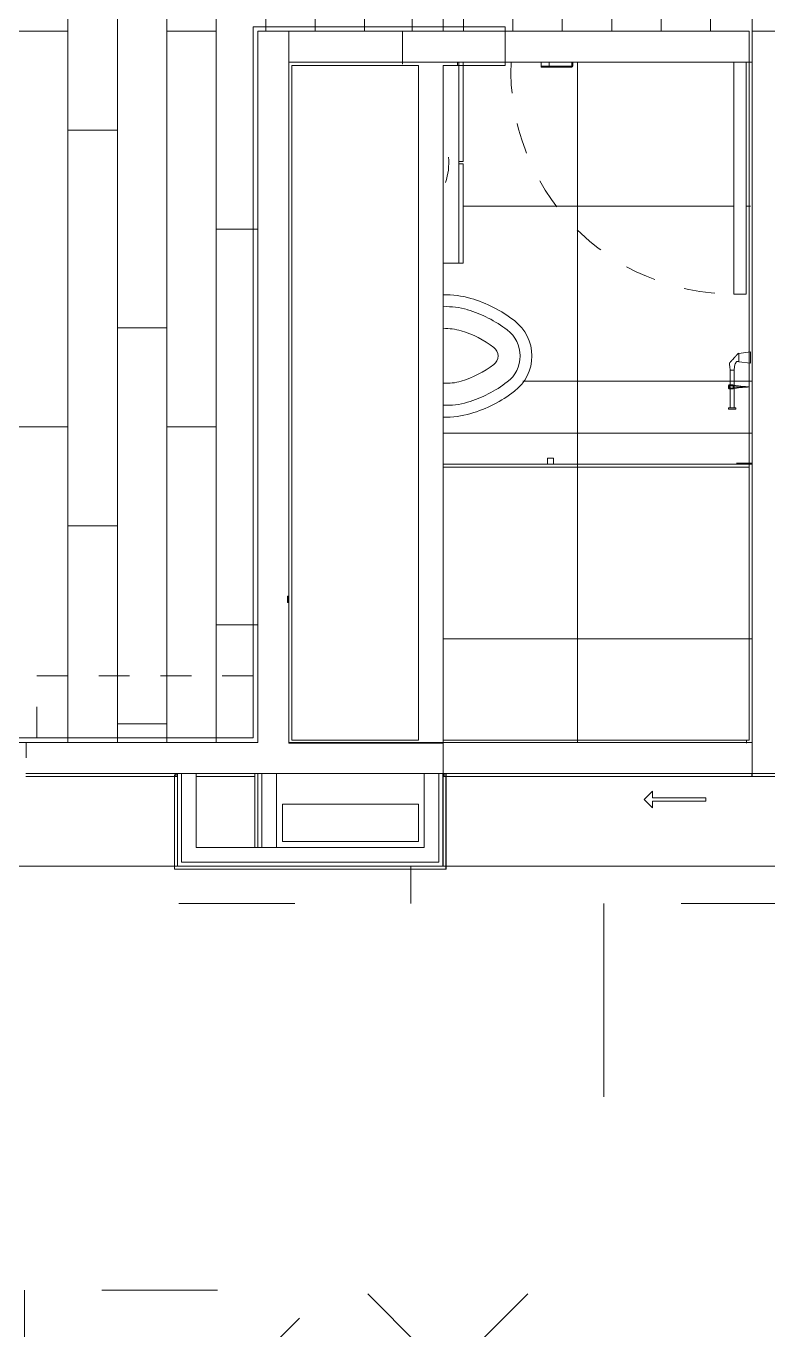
# Model space of a CAD drawing. Header units: metres. Extents: x 3856 to 4207, y -1118 to -691.
# Drawn here: x 3955.007 to 3957.408, y -982.627 to -978.41 of the extents above; entities that cross this region are included whole.
import ezdxf

# ---------------------------------------------------------------- set-up
doc = ezdxf.new("R2010")
doc.units = ezdxf.units.M
doc.linetypes.add('Dash', pattern=[0.00635, 0.003175, -0.003175])
doc.linetypes.add('Derribado', pattern=[0.0048, 0.0032, -0.0016])
for name, color, linetype, lineweight in [('Casework', 7, 'Continuous', 9), ('Ceilings', 7, 'Continuous', 9), ('Common Edges', 7, 'Continuous', 9), ('Detail Items', 7, 'Continuous', 9), ('Doors', 7, 'Continuous', 9), ('Floors', 7, 'Continuous', 9), ('Frame_Mullion', 7, 'Continuous', 9), ('Furniture', 7, 'Continuous', 9), ('Generic Models', 7, 'Continuous', 9), ('Linea de proyección', 7, 'Derribado', 9), ('Plumbing Fixtures', 7, 'Continuous', 9), ('Surface Pattern', 7, 'Continuous', 9), ('Walls', 7, 'Continuous', 9)]:
    doc.layers.add(name, color=color, linetype=linetype, lineweight=lineweight)
doc.layers.add('Cour_Roja_Punteada_1', color=1, linetype='Dash', lineweight=9, true_color=0xff0000)
doc.layers.add('ROA-E00-URB-A101-MASTER_PLAN cambio estaciomientos_dwg', color=7, linetype='Continuous', lineweight=9, true_color=0x767676)

# ---------------------------------------------------------------- blocks, each defined once
blk = doc.blocks.new('Toilet-Pressure_Lite_1_0-Kohler-Highline-3519-TR - SANITARIO ACUACER PLUS REDONDO BLANCO REF_ 320381001 CORONA O SIMILAR-V181-IMPLANTACIÓN - KIT COMERCIAL')
at = {"layer": 'Plumbing Fixtures', "color": 254, "true_color": 0xd4d4d4}
for centre, radius, start, end in [((0, 0.6428), 0.144, 37.4753, 142.5247), ((0.232, 0.4649), 0.4363, 142.5247, 163.4753), ((0, 0.6428), 0.1059, 37.4753, 142.5247), ((-0.232, 0.4649), 0.4363, 16.5247, 37.4753), ((0.232, 0.4649), 0.3982, 142.5247, 163.4753), ((0, 0.6428), 0.0347, 37.4753, 142.5247), ((-0.232, 0.4649), 0.3982, 16.5247, 37.4753), ((0.232, 0.4649), 0.327, 142.5247, 163.4753), ((-0.232, 0.4649), 0.327, 16.5247, 37.4753), ((0.0777, 0.5107), 0.2754, 163.4753, 182.2308), ((0.0777, 0.5107), 0.2373, 163.4753, 182.589), ((0.0777, 0.5107), 0.1661, 163.4753, 183.6995), ((-0.0777, 0.5107), 0.1661, 356.3005, 16.5247), ((-0.0777, 0.5107), 0.2373, 357.411, 16.5247), ((-0.0777, 0.5107), 0.2754, 357.7692, 16.5247)]:
    blk.add_arc(centre, radius, start, end, dxfattribs=at)
blk = doc.blocks.new('COUR-PUERTA-SIMPLE - P-05 _ 80 cm x 210 cm-V190-IMPLANTACIÓN - KIT COMERCIAL')
at = {"layer": 'Detail Items'}
for p, q in [((0.34, -0.8), (0.34, -0.05)), ((0.34, -0.05), (0.34, -0.8)), ((0.38, -0.05), (0.38, -0.8)), ((0.38, -0.8), (0.38, -0.05)), ((0.38, -0.8), (0.34, -0.8)), ((0.34, -0.8), (0.38, -0.8))]:
    blk.add_line(p, q, dxfattribs=at)
at = {"layer": 'Doors'}
for p, q in [((0.4, 0.05), (0.4, -0.05)), ((-0.2827, -0.05), (-0.2827, -0.0622)), ((-0.2827, -0.0622), (-0.2827, -0.0654)), ((-0.27, -0.0622), (-0.2827, -0.0622)), ((-0.2827, -0.0622), (-0.2573, -0.0622)), ((-0.2827, -0.0622), (-0.2573, -0.0622)), ((-0.2827, -0.0654), (-0.27, -0.0654)), ((-0.27, -0.0622), (-0.1842, -0.0622)), ((-0.1842, -0.0622), (-0.27, -0.0622)), ((-0.27, -0.0654), (-0.27, -0.0622)), ((-0.27, -0.0622), (-0.27, -0.0654)), ((-0.27, -0.0654), (-0.1842, -0.0654)), ((-0.1842, -0.0654), (-0.27, -0.0654)), ((-0.2573, -0.0622), (-0.2573, -0.05)), ((-0.1842, -0.0622), (-0.1842, -0.05)), ((-0.1842, -0.05), (-0.1842, -0.0622)), ((-0.1811, -0.05), (-0.1811, -0.0623)), ((-0.1811, -0.0623), (-0.1811, -0.05))]:
    blk.add_line(p, q, dxfattribs=at)
at = {"layer": 'Doors', "flags": 128}
for points in [[(-0.1842, -0.0654), (-0.1835, -0.0653), (-0.1829, -0.0651), (-0.1823, -0.0647), (-0.1818, -0.0642), (-0.1814, -0.0636), (-0.1812, -0.063), (-0.1811, -0.0623)], [(-0.1811, -0.0623), (-0.1812, -0.063), (-0.1814, -0.0636), (-0.1818, -0.0642), (-0.1823, -0.0647), (-0.1829, -0.0651), (-0.1835, -0.0653), (-0.1842, -0.0654)]]:
    blk.add_lwpolyline(points, dxfattribs=at)
at = {"layer": 'Linea de proyección'}
blk.add_arc((0.34, -0.0789), 0.7211, 177.7128, 270, dxfattribs=at)
blk = doc.blocks.new('Lavm_Vessel_ManantialDuo_34_5x34_5x13_5_Corona - Lavm_Vessel_ManantialDuo_34_5x34_5x13_5_Corona-9986751-IMPLANTACIÓN - KIT COMERCIAL')
at = {"layer": 'Detail Items', "color": 253, "true_color": 0xaaaaaa}
blk.add_arc((0, 0), 0.193, 250.6609, 275.3049, dxfattribs=at)
blk = doc.blocks.new('PM4045551-Ducha-monocontrol-Palma-Pro - Ducha monocontrol Palma Pro-10363257-IMPLANTACIÓN - KIT COMERCIAL')
at = {"layer": 'Plumbing Fixtures', "color": 253, "true_color": 0xaaaaaa}
for p, q in [((0.1147, -0.0055), (0.1147, -0.0086)), ((0.1147, -0.0055), (0.125, -0.0055)), ((0.125, -0.0086), (0.1147, -0.0086)), ((0.125, -0.0055), (0.1353, -0.0055)), ((0.1353, -0.0086), (0.125, -0.0086)), ((0.1353, -0.0086), (0.1353, -0.0055))]:
    blk.add_line(p, q, dxfattribs=at)
at = {"layer": 'Plumbing Fixtures', "color": 253, "true_color": 0xaaaaaa, "flags": 128}
for points in [[(0.1147, -0.0055), (0.1147, -0.0055), (0.1146, -0.0055), (0.1146, -0.0055), (0.1145, -0.0055), (0.1145, -0.0055), (0.1145, -0.0055), (0.1144, -0.0055), (0.1144, -0.0054), (0.1143, -0.0054), (0.1143, -0.0054), (0.1143, -0.0054), (0.1142, -0.0054), (0.1142, -0.0054), (0.1142, -0.0053), (0.1141, -0.0053), (0.1141, -0.0053), (0.1141, -0.0053), (0.114, -0.0053), (0.114, -0.0052), (0.114, -0.0052), (0.114, -0.0052), (0.1139, -0.0051), (0.1139, -0.0051), (0.1139, -0.0051), (0.1139, -0.005)], [(0.1147, -0.0055), (0.1147, -0.0055), (0.1148, -0.0055), (0.1148, -0.0055), (0.1149, -0.0055), (0.115, -0.0055), (0.1151, -0.0055), (0.1152, -0.0055), (0.1154, -0.0055), (0.1155, -0.0055), (0.1157, -0.0055), (0.1159, -0.0055), (0.1161, -0.0055), (0.1163, -0.0055), (0.1165, -0.0055), (0.1167, -0.0055), (0.117, -0.0055), (0.1173, -0.0055), (0.1175, -0.0055), (0.1178, -0.0055), (0.1181, -0.0055), (0.1184, -0.0055), (0.1188, -0.0055), (0.1191, -0.0055), (0.1194, -0.0055), (0.1198, -0.0055), (0.1201, -0.0055), (0.1205, -0.0055), (0.1209, -0.0055), (0.1213, -0.0055), (0.1217, -0.0055), (0.122, -0.0055), (0.1224, -0.0055), (0.1228, -0.0055), (0.1232, -0.0055), (0.1237, -0.0055), (0.1241, -0.0055), (0.1245, -0.0055), (0.1249, -0.0055), (0.125, -0.0055)], [(0.125, -0.0055), (0.1246, -0.0055), (0.1242, -0.0055), (0.1238, -0.0055), (0.1234, -0.0055), (0.123, -0.0055), (0.1226, -0.0055), (0.1222, -0.0055), (0.1218, -0.0055), (0.1214, -0.0055), (0.121, -0.0055), (0.1206, -0.0055), (0.1202, -0.0055), (0.1199, -0.0055), (0.1195, -0.0055), (0.1192, -0.0055), (0.1188, -0.0055), (0.1185, -0.0055), (0.1182, -0.0055), (0.1179, -0.0055), (0.1176, -0.0055), (0.1173, -0.0055), (0.1171, -0.0055), (0.1168, -0.0055), (0.1166, -0.0055), (0.1163, -0.0055), (0.1161, -0.0055), (0.1159, -0.0055), (0.1157, -0.0055), (0.1156, -0.0055), (0.1154, -0.0055), (0.1153, -0.0055), (0.1151, -0.0055), (0.115, -0.0055), (0.1149, -0.0055), (0.1148, -0.0055), (0.1148, -0.0055), (0.1147, -0.0055), (0.1147, -0.0055)], [(0.1353, -0.0055), (0.1353, -0.0055), (0.1352, -0.0055), (0.1352, -0.0055), (0.1351, -0.0055), (0.135, -0.0055), (0.1349, -0.0055), (0.1348, -0.0055), (0.1346, -0.0055), (0.1345, -0.0055), (0.1343, -0.0055), (0.1341, -0.0055), (0.1339, -0.0055), (0.1337, -0.0055), (0.1335, -0.0055), (0.1333, -0.0055), (0.133, -0.0055), (0.1327, -0.0055), (0.1325, -0.0055), (0.1322, -0.0055), (0.1319, -0.0055), (0.1316, -0.0055), (0.1312, -0.0055), (0.1309, -0.0055), (0.1306, -0.0055), (0.1302, -0.0055), (0.1299, -0.0055), (0.1295, -0.0055), (0.1291, -0.0055), (0.1287, -0.0055), (0.1283, -0.0055), (0.128, -0.0055), (0.1276, -0.0055), (0.1272, -0.0055), (0.1268, -0.0055), (0.1263, -0.0055), (0.1259, -0.0055), (0.1255, -0.0055), (0.1251, -0.0055), (0.125, -0.0055)], [(0.125, -0.0055), (0.1254, -0.0055), (0.1258, -0.0055), (0.1262, -0.0055), (0.1266, -0.0055), (0.127, -0.0055), (0.1274, -0.0055), (0.1278, -0.0055), (0.1282, -0.0055), (0.1286, -0.0055), (0.129, -0.0055), (0.1294, -0.0055), (0.1298, -0.0055), (0.1301, -0.0055), (0.1305, -0.0055), (0.1308, -0.0055), (0.1312, -0.0055), (0.1315, -0.0055), (0.1318, -0.0055), (0.1321, -0.0055), (0.1324, -0.0055), (0.1327, -0.0055), (0.1329, -0.0055), (0.1332, -0.0055), (0.1334, -0.0055), (0.1337, -0.0055), (0.1339, -0.0055), (0.1341, -0.0055), (0.1343, -0.0055), (0.1344, -0.0055), (0.1346, -0.0055), (0.1347, -0.0055), (0.1349, -0.0055), (0.135, -0.0055), (0.1351, -0.0055), (0.1352, -0.0055), (0.1352, -0.0055), (0.1353, -0.0055), (0.1353, -0.0055)], [(0.1361, -0.0051), (0.1361, -0.0051), (0.1361, -0.0051), (0.1361, -0.0052), (0.136, -0.0052), (0.136, -0.0052), (0.136, -0.0052), (0.1359, -0.0053), (0.1359, -0.0053), (0.1359, -0.0053), (0.1358, -0.0053), (0.1358, -0.0054), (0.1358, -0.0054), (0.1357, -0.0054), (0.1357, -0.0054), (0.1357, -0.0054), (0.1356, -0.0054), (0.1356, -0.0055), (0.1356, -0.0055), (0.1355, -0.0055), (0.1355, -0.0055), (0.1354, -0.0055), (0.1354, -0.0055), (0.1354, -0.0055), (0.1353, -0.0055)]]:
    blk.add_lwpolyline(points, dxfattribs=at)
blk = doc.blocks.new('KR6155551-Portarollos-Koral-mate-black - Mate black-10610215-IMPLANTACIÓN - KIT COMERCIAL')
at = {"layer": 'Furniture'}
for p, q in [((-0.0375, 0.0719), (-0.0421, 0.0719)), ((-0.0421, 0.0719), (-0.0421, 0.0601)), ((-0.0421, 0.0601), (-0.0421, 0.0484)), ((-0.0421, 0.0484), (-0.0375, 0.0484)), ((-0.0375, 0.0601), (-0.0375, 0.0719)), ((0.0844, 0.0668), (-0.0375, 0.0668)), ((-0.0375, 0.0668), (-0.0375, 0.0534)), ((-0.0375, 0.0668), (-0.0375, 0.0534)), ((-0.0375, 0.0484), (-0.0375, 0.0601)), ((-0.0375, 0.0534), (0.0844, 0.0534)), ((0.0844, 0.0534), (0.0844, 0.0668)), ((0.0844, 0.0534), (0.0844, 0.0668)), ((0.1115, 0.0379), (0.107, 0.0001)), ((0.107, 0.0001), (0.143, 0.0001)), ((0.107, 0.0001), (0.143, 0.0001)), ((0.1385, 0.0379), (0.1115, 0.0379)), ((0.1385, 0.0379), (0.1115, 0.0379)), ((0.143, 0.0001), (0.1385, 0.0379))]:
    blk.add_line(p, q, dxfattribs=at)
at = {"layer": 'Furniture', "flags": 128}
for points in [[(0.0844, 0.0668), (0.0951, 0.0676), (0.1019, 0.0682), (0.1073, 0.0684)], [(0.1073, 0.0684), (0.1019, 0.0682), (0.0951, 0.0676), (0.0844, 0.0668)], [(0.0844, 0.0668), (0.0844, 0.0666), (0.0844, 0.0659), (0.0844, 0.0649), (0.0844, 0.0635), (0.0844, 0.0619), (0.0844, 0.0601), (0.0844, 0.0584), (0.0844, 0.0568), (0.0844, 0.0554), (0.0844, 0.0543), (0.0844, 0.0537), (0.0844, 0.0534)], [(0.0844, 0.0534), (0.0844, 0.0537), (0.0844, 0.0543), (0.0844, 0.0554), (0.0844, 0.0568), (0.0844, 0.0584), (0.0844, 0.0601), (0.0844, 0.0619), (0.0844, 0.0635), (0.0844, 0.0649), (0.0844, 0.0659), (0.0844, 0.0666), (0.0844, 0.0668)], [(0.1116, 0.0379), (0.112, 0.0425), (0.1118, 0.0444), (0.1105, 0.0465), (0.1075, 0.0486), (0.1048, 0.0503), (0.1017, 0.0515), (0.0955, 0.0525), (0.0844, 0.0534)], [(0.0844, 0.0534), (0.0955, 0.0525), (0.1017, 0.0515), (0.1048, 0.0503), (0.1075, 0.0486), (0.1105, 0.0465), (0.1118, 0.0444), (0.112, 0.0425), (0.1116, 0.0379)], [(0.1116, 0.0379), (0.112, 0.0379), (0.1134, 0.0379), (0.1155, 0.0379), (0.1183, 0.0379), (0.1216, 0.0379), (0.1251, 0.0379), (0.1286, 0.0379), (0.1318, 0.0379), (0.1346, 0.0379), (0.1367, 0.0379), (0.1381, 0.0379), (0.1386, 0.0379)], [(0.1386, 0.0379), (0.1381, 0.0379), (0.1367, 0.0379), (0.1346, 0.0379), (0.1318, 0.0379), (0.1286, 0.0379), (0.1251, 0.0379), (0.1216, 0.0379), (0.1183, 0.0379), (0.1155, 0.0379), (0.1134, 0.0379), (0.112, 0.0379), (0.1116, 0.0379)], [(0.1384, 0.0405), (0.1385, 0.0392), (0.1386, 0.0379)], [(0.1386, 0.0379), (0.1385, 0.0392), (0.1384, 0.0405)]]:
    blk.add_lwpolyline(points, dxfattribs=at)
at = {"layer": 'Furniture'}
for points, knots in [([(0.1073, 0.0684), (0.1074, 0.0683), (0.1076, 0.0682), (0.108, 0.0678), (0.1084, 0.0675), (0.1087, 0.0672), (0.1089, 0.067), (0.1091, 0.0668), (0.1094, 0.0665), (0.11, 0.066), (0.1107, 0.0654), (0.1115, 0.0646), (0.1121, 0.0641), (0.1124, 0.0638), (0.1126, 0.0636), (0.1129, 0.0634), (0.1132, 0.0631), (0.1138, 0.0626), (0.1147, 0.0618), (0.1155, 0.061), (0.1162, 0.0604), (0.1168, 0.0599), (0.1173, 0.0594), (0.118, 0.0588), (0.1193, 0.0577), (0.1211, 0.056), (0.1227, 0.0546), (0.1239, 0.0535), (0.1245, 0.0529), (0.1252, 0.0523), (0.1261, 0.0515), (0.1273, 0.0505), (0.1282, 0.0496), (0.129, 0.0489), (0.1295, 0.0484), (0.1301, 0.0479), (0.1308, 0.0473), (0.1317, 0.0464), (0.1326, 0.0456), (0.1333, 0.045), (0.1338, 0.0446), (0.1343, 0.0441), (0.1349, 0.0436), (0.1356, 0.0429), (0.1364, 0.0422), (0.137, 0.0417), (0.1373, 0.0414), (0.1376, 0.0411), (0.1381, 0.0407), (0.1383, 0.0405), (0.1384, 0.0405)], [-1, -1, -1, -1, -0.972222, -0.944444, -0.916667, -0.902778, -0.895833, -0.888889, -0.875, -0.861111, -0.833333, -0.805556, -0.791667, -0.784722, -0.777778, -0.770833, -0.763889, -0.75, -0.722222, -0.694444, -0.680556, -0.666667, -0.652778, -0.638889, -0.611111, -0.555556, -0.5, -0.472222, -0.458333, -0.444444, -0.416667, -0.388889, -0.361111, -0.347222, -0.333333, -0.319444, -0.305556, -0.277778, -0.25, -0.236111, -0.222222, -0.208333, -0.194444, -0.166667, -0.138889, -0.111111, -0.097222, -0.083333, -0.055556, 0, 0, 0, 0]), ([(0.1384, 0.0405), (0.1383, 0.0405), (0.1381, 0.0407), (0.1376, 0.0411), (0.1373, 0.0414), (0.137, 0.0417), (0.1364, 0.0422), (0.1356, 0.0429), (0.1349, 0.0436), (0.1343, 0.0441), (0.1338, 0.0446), (0.1333, 0.045), (0.1326, 0.0456), (0.1317, 0.0464), (0.1308, 0.0473), (0.1301, 0.0479), (0.1295, 0.0484), (0.129, 0.0489), (0.1282, 0.0496), (0.1273, 0.0505), (0.1263, 0.0513), (0.1256, 0.052), (0.1251, 0.0524), (0.1245, 0.0529), (0.1239, 0.0535), (0.1227, 0.0546), (0.1211, 0.056), (0.1193, 0.0577), (0.118, 0.0588), (0.1173, 0.0594), (0.1168, 0.0599), (0.1162, 0.0604), (0.1155, 0.061), (0.1147, 0.0618), (0.1138, 0.0626), (0.1132, 0.0631), (0.1129, 0.0634), (0.1126, 0.0636), (0.1124, 0.0638), (0.1121, 0.0641), (0.1115, 0.0646), (0.1107, 0.0654), (0.11, 0.066), (0.1094, 0.0665), (0.1091, 0.0668), (0.1089, 0.067), (0.1087, 0.0672), (0.1084, 0.0675), (0.108, 0.0678), (0.1076, 0.0682), (0.1074, 0.0683), (0.1073, 0.0684)], [-1, -1, -1, -1, -0.944444, -0.916667, -0.902778, -0.888889, -0.861111, -0.833333, -0.805556, -0.791667, -0.777778, -0.763889, -0.75, -0.722222, -0.694444, -0.680556, -0.666667, -0.652778, -0.638889, -0.611111, -0.583333, -0.569444, -0.555556, -0.541667, -0.527778, -0.5, -0.444444, -0.388889, -0.361111, -0.347222, -0.333333, -0.319444, -0.305556, -0.277778, -0.25, -0.236111, -0.229167, -0.222222, -0.215278, -0.208333, -0.194444, -0.166667, -0.138889, -0.125, -0.111111, -0.104167, -0.097222, -0.083333, -0.055556, -0.027778, 0, 0, 0, 0])]:
    blk.add_open_spline(points, degree=3, knots=knots, dxfattribs=at)
blk = doc.blocks.new('KR6125551-Percha-Koral-mate-black - Mate black-10354673-IMPLANTACIÓN - KIT COMERCIAL')
at = {"layer": 'Generic Models'}
for p, q in [((0.1185, 0.0687), (0.1185, 0.0587)), ((0.13, 0.0702), (0.12, 0.0702)), ((0.12, 0.0572), (0.13, 0.0572)), ((0.1207, 0.0714), (0.1293, 0.0714)), ((0.1315, 0.0587), (0.1315, 0.0687))]:
    blk.add_line(p, q, dxfattribs=at)
at = {"layer": 'Generic Models', "flags": 128}
for points in [[(0.12, 0.0702), (0.1196, 0.0702), (0.1193, 0.07), (0.1189, 0.0698), (0.1187, 0.0695), (0.1186, 0.0691), (0.1185, 0.0687)], [(0.1185, 0.0587), (0.1186, 0.0584), (0.1187, 0.058), (0.1189, 0.0577), (0.1192, 0.0574), (0.1196, 0.0573), (0.12, 0.0572)], [(0.1207, 0.0714), (0.1201, 0.0712), (0.1196, 0.0709), (0.1188, 0.0697), (0.1187, 0.0694)], [(0.1187, 0.0581), (0.1199, 0.0544), (0.1201, 0.0537), (0.1203, 0.0531), (0.1204, 0.0524), (0.121, 0.0498), (0.1215, 0.0454), (0.1226, 0.0361), (0.1239, 0.0207), (0.1248, 0.0084), (0.125, 0.005)], [(0.1313, 0.058), (0.1301, 0.0544), (0.1299, 0.0537), (0.1297, 0.053), (0.1296, 0.0524), (0.129, 0.0498), (0.1285, 0.0454), (0.1274, 0.036), (0.1261, 0.0207), (0.1252, 0.0084), (0.125, 0.005)], [(0.1293, 0.0714), (0.1299, 0.0712), (0.1304, 0.0709), (0.1312, 0.0697), (0.1313, 0.0694)], [(0.1315, 0.0687), (0.1314, 0.0691), (0.1313, 0.0695), (0.1311, 0.0698), (0.1307, 0.07), (0.1304, 0.0702), (0.13, 0.0702)], [(0.13, 0.0572), (0.1304, 0.0573), (0.1308, 0.0574), (0.1311, 0.0577), (0.1313, 0.058), (0.1314, 0.0583), (0.1315, 0.0587)], [(0.125, 0.005), (0.1203, 0.005), (0.116, 0.005), (0.1123, 0.005), (0.1094, 0.005), (0.1076, 0.005), (0.107, 0.005), (0.1076, 0.005), (0.1094, 0.005), (0.1123, 0.005), (0.116, 0.005), (0.1203, 0.005), (0.125, 0.005)], [(0.125, 0.005), (0.1297, 0.005), (0.134, 0.005), (0.1377, 0.005), (0.1406, 0.005), (0.1424, 0.005), (0.143, 0.005), (0.1424, 0.005), (0.1406, 0.005), (0.1377, 0.005), (0.134, 0.005), (0.1297, 0.005), (0.125, 0.005)]]:
    blk.add_lwpolyline(points, dxfattribs=at)
at = {"layer": 'Generic Models'}
for points, knots in [([(0.125, 0.005), (0.1248, 0.0072), (0.1246, 0.0114), (0.1243, 0.0177), (0.1239, 0.0242), (0.1236, 0.0299), (0.1233, 0.035), (0.123, 0.0384), (0.1228, 0.0416), (0.1224, 0.0458), (0.122, 0.0511), (0.1215, 0.0573), (0.1211, 0.0621), (0.1208, 0.0655), (0.1205, 0.0675), (0.1203, 0.0689), (0.12, 0.0696), (0.1198, 0.07), (0.1195, 0.0701), (0.1193, 0.07), (0.119, 0.0697), (0.1188, 0.0692), (0.1186, 0.0689), (0.1185, 0.0687)], [0, 0, 0, 0, 0.076923, 0.115385, 0.153846, 0.230769, 0.269231, 0.307692, 0.346154, 0.384615, 0.461538, 0.538462, 0.615385, 0.653846, 0.692308, 0.730769, 0.769231, 0.807692, 0.846154, 0.884615, 0.923077, 0.961538, 1, 1, 1, 1]), ([(0.1185, 0.0587), (0.1186, 0.0586), (0.1187, 0.0583), (0.1189, 0.058), (0.119, 0.0577), (0.1191, 0.0574), (0.1193, 0.0569), (0.1195, 0.0563), (0.1198, 0.0553), (0.12, 0.0542), (0.1203, 0.0532), (0.1205, 0.0523), (0.1208, 0.0513), (0.121, 0.0498), (0.1213, 0.0479), (0.1215, 0.0457), (0.1218, 0.0434), (0.1221, 0.0405), (0.1224, 0.0375), (0.1228, 0.0342), (0.1231, 0.0306), (0.1234, 0.027), (0.1238, 0.0231), (0.124, 0.02), (0.1243, 0.0164), (0.1245, 0.0124), (0.1248, 0.0085), (0.1249, 0.0061), (0.125, 0.005)], [0, 0, 0, 0, 0.038462, 0.057692, 0.076923, 0.096154, 0.115385, 0.153846, 0.192308, 0.230769, 0.269231, 0.307692, 0.346154, 0.384615, 0.423077, 0.461538, 0.5, 0.538462, 0.615385, 0.653846, 0.692308, 0.769231, 0.807692, 0.846154, 0.884615, 0.923077, 0.961538, 1, 1, 1, 1]), ([(0.125, 0.005), (0.1252, 0.0072), (0.1254, 0.0114), (0.1258, 0.0177), (0.1261, 0.0242), (0.1265, 0.0313), (0.1269, 0.0374), (0.1273, 0.0416), (0.1276, 0.0458), (0.128, 0.0511), (0.1284, 0.0563), (0.1288, 0.0602), (0.129, 0.063), (0.1293, 0.0655), (0.1295, 0.0675), (0.1297, 0.0687), (0.1299, 0.0693), (0.13, 0.0697), (0.1303, 0.07), (0.1305, 0.0701), (0.1308, 0.07), (0.131, 0.0697), (0.1313, 0.0692), (0.1314, 0.0689), (0.1315, 0.0687)], [0, 0, 0, 0, 0.076923, 0.115385, 0.153846, 0.230769, 0.307692, 0.346154, 0.384615, 0.461538, 0.538462, 0.576923, 0.615385, 0.653846, 0.692308, 0.730769, 0.75, 0.769231, 0.807692, 0.846154, 0.884615, 0.923077, 0.961538, 1, 1, 1, 1]), ([(0.125, 0.005), (0.1251, 0.0061), (0.1253, 0.0085), (0.1255, 0.0124), (0.1258, 0.0164), (0.126, 0.02), (0.1263, 0.0231), (0.1266, 0.027), (0.1269, 0.0306), (0.1273, 0.0342), (0.1275, 0.0367), (0.1278, 0.039), (0.128, 0.0412), (0.1283, 0.0434), (0.1285, 0.0457), (0.1288, 0.0479), (0.129, 0.0498), (0.1293, 0.0513), (0.1295, 0.0523), (0.1298, 0.0532), (0.13, 0.0542), (0.1303, 0.0553), (0.1305, 0.0562), (0.1307, 0.0569), (0.1309, 0.0574), (0.131, 0.0577), (0.1311, 0.058), (0.1313, 0.0583), (0.1314, 0.0586), (0.1315, 0.0587)], [0, 0, 0, 0, 0.038462, 0.076923, 0.115385, 0.153846, 0.192308, 0.230769, 0.307692, 0.346154, 0.384615, 0.423077, 0.461538, 0.5, 0.538462, 0.576923, 0.615385, 0.653846, 0.692308, 0.730769, 0.769231, 0.807692, 0.846154, 0.884615, 0.903846, 0.923077, 0.942308, 0.961538, 1, 1, 1, 1])]:
    blk.add_open_spline(points, degree=3, knots=knots, dxfattribs=at)
blk = doc.blocks.new('EDIFICIO TIPO A_rvt-6-IMPLANTACIÓN - KIT COMERCIAL')
at = {"layer": 'Surface Pattern', "true_color": 0x808080}
h = blk.add_hatch(dxfattribs=at)
h.set_pattern_fill('FP_127', color=8, style=0, pattern_type=2)
h.set_pattern_definition([(270, (5997.702, -988.027), (0.16, 1e-17), []), (0, (5997.702, -988.027), (0.32, 0.32), [0.16, -1.12]), (0, (5997.862, -988.667), (0.32, 0.32), [0.16, -1.12])])
h.paths.add_polyline_path([(3958.9154, -980.7273), (3960.9568, -980.7273), (3960.9568, -977.5273), (3957.4568, -977.5273), (3957.4568, -977.5973), (3958.2068, -977.5973), (3958.2068, -977.6373), (3957.4568, -977.6373), (3957.4568, -978.4273), (3958.0568, -978.4273), (3958.064, -978.5248), (3958.0818, -978.5273), (3958.0732, -978.5398), (3958.0568, -978.5398), (3958.0568, -980.7273), (3958.8257, -980.7273)])
h.paths.add_polyline_path([(3955.7568, -980.7273), (3955.7568, -978.4273), (3956.2568, -978.4273), (3956.2568, -977.5873), (3955.4068, -977.5873), (3955.4068, -977.5473), (3956.2568, -977.5473), (3956.2568, -977.5273), (3952.4068, -977.5273), (3952.4068, -980.7273), (3954.6139, -980.7273)])
h.paths.add_polyline_path([(3960.8257, -980.6273), (3960.4257, -980.6273), (3960.4257, -980.2273), (3960.8257, -980.2273)])
h.paths.add_polyline_path([(3958.4257, -980.6273), (3958.4257, -980.2273), (3958.8257, -980.2273), (3958.8257, -980.6273)])
h.paths.add_polyline_path([(3959.9477, -980.6273), (3958.9154, -980.6273), (3958.9154, -978.7273), (3960.3154, -978.7273), (3960.3154, -980.6273)])
h.paths.add_polyline_path([(3952.9273, -980.5597), (3952.5273, -980.5597), (3952.5273, -980.1597), (3952.9273, -980.1597), (3952.9273, -980.37)])
h.paths.add_polyline_path([(3953.3791, -980.0597), (3952.5273, -980.0597), (3952.5273, -978.4597), (3954.4273, -978.4597), (3954.4273, -980.0597)])
h.paths.add_polyline_path([(3956.3568, -978.4273), (3957.3568, -978.4273), (3957.3568, -976.2273), (3957.4568, -976.2273), (3957.4568, -977.4273), (3960.9568, -977.4273), (3960.9568, -969.2273), (3957.4568, -969.2273), (3957.4568, -971.7123), (3957.5918, -971.7123), (3957.5918, -973.5123), (3957.4568, -973.5123), (3957.4568, -973.6273), (3954.9818, -973.6273), (3954.9818, -973.6473), (3955.9318, -973.6473), (3955.9318, -973.6873), (3954.9818, -973.6873), (3954.9818, -974.9273), (3956.2568, -974.9273), (3956.2568, -974.6273), (3956.3568, -974.6273), (3956.3568, -978.0898)])
h.paths.add_polyline_path([(3952.9273, -978.3597), (3952.5273, -978.3597), (3952.5273, -977.9597), (3952.9273, -977.9597)])
h.paths.add_polyline_path([(3954.5559, -977.4273), (3955.6568, -977.4273), (3955.6568, -975.1403), (3954.5568, -975.1403), (3954.5568, -975.1253), (3955.6568, -975.1253), (3955.6568, -975.0273), (3954.5559, -975.0273), (3954.5559, -977.4253)])
h.paths.add_polyline_path([(3958.7068, -973.9273), (3958.7068, -973.2273), (3960.3068, -973.2273), (3960.3068, -973.9273), (3959.9477, -973.9273)])
h.paths.add_polyline_path([(3960.8702, -971.6181), (3960.0702, -971.6181), (3960.0702, -970.1034), (3959.3702, -970.1034), (3959.3702, -969.3034), (3960.8702, -969.3034), (3960.8702, -970.1034)])
h.paths.add_polyline_path([(3959.3702, -971.1273), (3958.8254, -971.1273), (3958.8254, -970.6273), (3959.4254, -970.6273), (3959.4254, -971.1273)])
at = {"layer": 'Surface Pattern', "true_color": 0xdcf1d6}
h = blk.add_hatch(dxfattribs=at)
h.set_pattern_fill('FP_101', color=254, style=0, pattern_type=2)
h.set_pattern_definition([(45, (0, 0), (-1.76776695, 0), [0.9375, -3.75]), (45, (1.25, 1.25), (-1.76776695, 0), [0.9375, -3.75]), (45, (2.5, -0.375), (-1.76776695, 0), [0.3125, -2.5]), (90, (2.5, 0.625), (-0.625, 0.625), [0.625, -2.5]), (315, (2.5, 1.25), (0, 3.5355339), [0.625, -3.75]), (0, (1.25, 1.25), (2.5, 2.5), [0.375, -1.25]), (0, (-1.875, 2.5), (2.5, 2.5), [0.375, -2.5])])
h.paths.add_polyline_path([(3963.3068, -982.6773), (3963.3068, -971.2273), (3963.4068, -971.2273), (3963.4068, -971.1273), (3961.3568, -971.1273), (3961.3568, -971.7273), (3961.5068, -971.7273), (3961.5068, -974.1273), (3961.3568, -974.1273), (3961.3568, -981.1273), (3953.1559, -981.1273), (3953.1559, -981.2773), (3952.4068, -981.2773), (3952.4068, -982.5773), (3952.3068, -982.5773), (3952.3068, -981.2773), (3951.5559, -981.2773), (3951.5559, -981.1273), (3943.3568, -981.1273), (3943.3551, -974.1273), (3943.2068, -974.1273), (3943.2068, -971.7273), (3943.3568, -971.7273), (3943.3568, -971.2273), (3941.3068, -971.2273), (3941.3068, -982.6773), (3959.9477, -982.6773)])
at = {"layer": 'Surface Pattern', "true_color": 0x808080}
h = blk.add_hatch(dxfattribs=at)
h.set_pattern_fill('FP_128', color=8, style=0, pattern_type=2)
h.set_pattern_definition([(270, (3957.923, -977.861), (0.566, 3e-17), []), (0, (3957.923, -977.861), (0, 0.566), [])])
h.paths.add_polyline_path([(3957.3568, -979.7273), (3957.3468, -978.5273), (3957.3368, -978.5273), (3957.3368, -979.2773), (3957.2968, -979.2773), (3957.2968, -978.5273), (3956.5568, -978.5273), (3956.5568, -978.4273), (3955.8568, -978.4273), (3955.8568, -978.5273), (3956.4218, -978.5373), (3956.4218, -978.8488), (3956.4218, -978.8558), (3956.4218, -979.1774), (3956.3568, -979.1773), (3956.3668, -979.2809), (3956.4458, -979.291), (3956.5431, -979.3333), (3956.6108, -979.3859), (3956.6398, -979.4446), (3956.6287, -979.5411), (3956.5872, -979.5917), (3956.4957, -979.6455), (3956.3939, -979.6738), (3956.3568, -979.6738), (3956.3568, -979.7273), (3957.3468, -979.7273)])
h = blk.add_hatch(dxfattribs=at)
h.set_pattern_fill('FP_131', color=8, style=0, pattern_type=2)
h.set_pattern_definition([(180, (3956.791, -979.827), (-7e-17, -0.566), []), (270, (3956.791, -979.827), (0.566, 3e-17), [])])
h.paths.add_polyline_path([(3956.3568, -980.7273), (3957.3568, -980.7273), (3957.3568, -979.8273), (3956.3568, -979.8273), (3956.3568, -980.7194)])
at = {"layer": 'Casework'}
for p, q in [((3956.4068, -978.5273), (3956.3568, -978.5273)), ((3956.4218, -978.5272), (3956.4068, -978.5272)), ((3956.4068, -979.1773), (3956.4068, -978.5273)), ((3956.4218, -978.8488), (3956.4218, -978.5272)), ((3956.4068, -978.8488), (3956.4218, -978.8488)), ((3956.4218, -978.8558), (3956.4068, -978.8558)), ((3956.4218, -979.1774), (3956.4218, -978.8558)), ((3956.3568, -979.1773), (3956.4068, -979.1773)), ((3956.4068, -979.1774), (3956.4218, -979.1774))]:
    blk.add_line(p, q, dxfattribs=at)
at = {"layer": 'Ceilings'}
for p, q in [((3956.3568, -978.5273), (3955.8568, -978.5273)), ((3955.8568, -978.5273), (3955.8568, -980.7273)), ((3955.8568, -980.7273), (3956.3568, -980.7273))]:
    blk.add_line(p, q, dxfattribs=at)
at = {"layer": 'Common Edges'}
for p, q in [((3955.5093, -980.8273), (3955.5093, -981.1148)), ((3956.3426, -980.8273), (3956.3426, -981.1148)), ((3955.5568, -981.1148), (3955.5093, -981.1148)), ((3956.2951, -981.1148), (3955.5568, -981.1148)), ((3956.3426, -981.1148), (3956.2951, -981.1148))]:
    blk.add_line(p, q, dxfattribs=at)
at = {"layer": 'Cour_Roja_Punteada_1'}
for p, q in [((3955.0418, -980.5123), (3955.7418, -980.5123)), ((3955.0418, -980.7123), (3955.0418, -980.5123)), ((3955.7418, -980.5123), (3955.7418, -980.7123)), ((3955.7418, -980.7123), (3955.0418, -980.7123))]:
    blk.add_line(p, q, dxfattribs=at)
at = {"layer": 'Floors'}
for p, q in [((3955.7568, -980.7273), (3955.7568, -978.4273)), ((3955.7568, -978.4273), (3956.2568, -978.4273)), ((3956.2568, -978.4273), (3955.8568, -978.4273)), ((3955.8568, -978.4273), (3955.8568, -978.5273)), ((3956.3568, -978.4273), (3956.5568, -978.4273)), ((3956.5568, -978.4273), (3956.3568, -978.4273)), ((3957.3568, -979.7273), (3957.3568, -978.5273)), ((3956.3568, -979.7273), (3957.3568, -979.7273)), ((3957.3568, -979.8273), (3956.3568, -979.8273)), ((3957.3568, -980.7273), (3957.3568, -979.8273)), ((3954.1318, -980.7273), (3955.7568, -980.7273)), ((3955.4968, -981.1273), (3953.1559, -981.1273)), ((3959.6568, -981.1273), (3956.3568, -981.1273))]:
    blk.add_line(p, q, dxfattribs=at)
at = {"layer": 'Walls'}
for p, q in [((3956.2568, -978.4273), (3956.2568, -977.5273)), ((3956.3568, -977.5273), (3956.3568, -978.4273)), ((3957.3568, -978.4273), (3957.3568, -977.5273)), ((3955.7418, -978.4123), (3956.5568, -978.4123)), ((3956.2568, -978.4123), (3955.7418, -978.4123)), ((3955.7418, -978.4273), (3955.7418, -978.4123)), ((3955.7418, -978.4123), (3955.7418, -978.4273)), ((3955.7418, -980.7123), (3955.7418, -978.4273)), ((3955.7418, -978.4273), (3955.7418, -980.7123)), ((3955.7568, -980.7123), (3955.7568, -978.4273)), ((3955.7568, -978.4273), (3955.7568, -980.7123)), ((3955.7568, -978.4273), (3956.2568, -978.4273)), ((3956.5568, -978.4273), (3955.7568, -978.4273)), ((3956.3568, -978.4273), (3956.2568, -978.4273)), ((3956.5568, -978.4123), (3956.3568, -978.4123)), ((3956.3568, -978.4273), (3956.5568, -978.4273)), ((3956.5568, -978.4123), (3956.5568, -978.4273)), ((3956.5568, -978.4123), (3956.5568, -978.4273)), ((3956.5568, -978.4273), (3957.3468, -978.4273)), ((3956.5568, -978.5273), (3956.5568, -978.4273)), ((3957.3468, -978.5273), (3957.3468, -978.4273)), ((3957.4568, -978.4273), (3957.3568, -978.4273)), ((3955.8568, -980.7294), (3955.8568, -978.5273)), ((3955.8668, -978.5273), (3955.8568, -978.5273)), ((3955.8668, -978.5273), (3956.5568, -978.5273)), ((3955.8668, -978.5373), (3955.8668, -980.7194)), ((3956.2768, -978.5373), (3955.8668, -978.5373)), ((3956.2768, -980.7194), (3956.2768, -978.5373)), ((3956.4035, -978.5273), (3956.3568, -978.5273)), ((3956.3568, -978.5273), (3956.4035, -978.5273)), ((3956.3568, -978.5373), (3956.3568, -980.7194)), ((3956.5568, -978.5373), (3956.3568, -978.5373)), ((3956.3568, -978.5373), (3956.4035, -978.5373)), ((3956.4035, -978.5373), (3956.3568, -978.5373)), ((3956.4035, -978.5273), (3956.4035, -978.5373)), ((3956.4035, -978.5373), (3956.4035, -978.5273)), ((3957.3468, -978.5273), (3956.5568, -978.5273)), ((3956.5568, -978.5273), (3956.5568, -978.5373)), ((3957.3468, -980.7194), (3957.3468, -978.5273)), ((3957.3568, -978.5273), (3957.3468, -978.5273)), ((3957.3568, -978.5273), (3957.3568, -980.7194)), ((3957.3468, -979.7273), (3957.3468, -979.8273)), ((3957.3568, -979.8273), (3957.3568, -979.7273)), ((3956.3568, -979.8273), (3957.3468, -979.8273)), ((3957.3468, -979.8373), (3957.3468, -979.8273)), ((3957.3468, -979.8373), (3956.3568, -979.8373)), ((3952.4218, -980.7123), (3955.7418, -980.7123)), ((3955.7418, -980.7123), (3952.4218, -980.7123)), ((3955.7568, -980.7123), (3955.7568, -980.7273)), ((3955.7568, -980.7273), (3955.7568, -980.7123)), ((3955.7568, -980.7273), (3952.4218, -980.7273)), ((3954.1318, -980.7273), (3955.7568, -980.7273)), ((3955.8668, -980.7294), (3955.8568, -980.7294)), ((3955.8568, -980.7294), (3955.8668, -980.7294)), ((3955.8668, -980.7194), (3956.2768, -980.7194)), ((3955.8668, -980.7294), (3956.3568, -980.7294)), ((3956.3568, -980.7294), (3955.8668, -980.7294)), ((3956.3568, -980.7194), (3957.3468, -980.7194)), ((3957.3377, -980.7194), (3956.3568, -980.7194)), ((3956.3568, -980.7194), (3957.3377, -980.7194)), ((3956.3568, -980.7294), (3956.3568, -980.7194)), ((3957.3377, -980.7194), (3957.3377, -980.7294)), ((3957.3377, -980.7294), (3957.3377, -980.7194)), ((3957.3568, -980.7294), (3957.3568, -980.7194)), ((3955.0059, -980.8273), (3955.4918, -980.8273)), ((3955.4918, -980.8373), (3955.0059, -980.8373)), ((3955.0059, -980.8373), (3955.4918, -980.8373)), ((3955.4918, -980.8273), (3955.0068, -980.8273)), ((3955.4868, -980.8323), (3955.4868, -981.1373)), ((3955.4868, -981.1373), (3955.4868, -980.8323)), ((3955.4868, -980.8323), (3955.4968, -980.8323)), ((3955.4968, -980.8323), (3955.4868, -980.8323)), ((3955.4918, -980.8373), (3955.4918, -980.8273)), ((3955.4918, -980.8273), (3955.4918, -980.8373)), ((3956.3568, -980.8273), (3956.3568, -981.0673)), ((3956.3568, -981.1273), (3956.3568, -980.8273)), ((3956.3668, -980.8373), (3956.3668, -980.8273)), ((3956.3668, -980.8373), (3956.3668, -980.8273)), ((3956.3668, -980.8373), (3956.3668, -980.8273)), ((3956.3668, -980.8373), (3956.3668, -980.8273)), ((3956.3668, -981.1273), (3956.3668, -980.8273)), ((3956.3668, -980.8273), (3956.3668, -981.1273)), ((3957.3568, -980.8373), (3956.3668, -980.8373)), ((3956.3668, -980.8373), (3957.3568, -980.8373)), ((3957.3568, -980.8373), (3956.3668, -980.8373)), ((3956.3668, -980.8373), (3957.3568, -980.8373)), ((3958.0568, -980.8273), (3957.3568, -980.8273)), ((3957.3568, -980.8273), (3958.0568, -980.8273)), ((3957.3568, -980.8373), (3957.3568, -980.8273)), ((3957.3568, -980.8373), (3957.3568, -980.8273)), ((3957.3568, -980.8273), (3957.3568, -980.8373)), ((3957.3568, -980.8373), (3957.3568, -980.8273)), ((3957.3568, -980.8273), (3957.3568, -980.8373)), ((3957.3568, -980.8373), (3957.3568, -980.8273)), ((3958.0568, -980.8373), (3957.3568, -980.8373)), ((3957.3568, -980.8373), (3958.0568, -980.8373)), ((3956.3568, -981.0673), (3956.3568, -981.1273)), ((3955.5093, -981.1273), (3955.4968, -981.1273)), ((3955.4968, -981.1273), (3955.5093, -981.1273)), ((3956.3568, -981.1273), (3956.3426, -981.1273)), ((3956.3426, -981.1273), (3956.3568, -981.1273)), ((3956.3668, -981.1273), (3956.3668, -981.1373)), ((3956.3668, -981.1373), (3956.3668, -981.1273)), ((3955.4968, -981.1373), (3955.4868, -981.1373)), ((3955.4868, -981.1373), (3955.4968, -981.1373)), ((3955.4968, -981.1373), (3956.3668, -981.1373)), ((3956.3668, -981.1373), (3955.4968, -981.1373))]:
    blk.add_line(p, q, dxfattribs=at)
at = {"layer": 'Walls', "lineweight": 18}
for p, q in [((3957.3568, -980.7273), (3956.3568, -980.7273)), ((3956.3568, -980.7273), (3956.3568, -980.8273)), ((3957.3568, -980.8273), (3957.3568, -980.7273)), ((3955.4918, -980.8273), (3955.0059, -980.8273)), ((3955.0059, -980.8373), (3955.4918, -980.8373)), ((3955.4868, -980.8323), (3955.4868, -981.1373)), ((3955.4968, -980.8323), (3955.4868, -980.8323)), ((3955.4918, -980.8373), (3955.4918, -980.8273)), ((3955.5568, -980.8273), (3955.4968, -980.8273)), ((3955.4968, -980.8273), (3955.4968, -981.1273)), ((3955.4968, -981.1273), (3955.4968, -980.8323)), ((3955.5568, -981.0673), (3955.5568, -980.8273)), ((3956.3551, -980.8273), (3956.2951, -980.8273)), ((3956.2951, -980.8273), (3956.2951, -981.0673)), ((3956.3551, -981.1273), (3956.3551, -980.8273)), ((3956.3651, -980.8273), (3956.3551, -980.8273)), ((3956.3551, -980.8273), (3956.3551, -981.1273)), ((3956.3568, -980.8273), (3957.3568, -980.8273)), ((3957.3551, -980.8273), (3956.3601, -980.8273)), ((3956.3601, -980.8273), (3956.3601, -980.8373)), ((3956.3601, -980.8373), (3957.3551, -980.8373)), ((3956.3651, -981.1273), (3956.3651, -980.8273)), ((3958.0551, -980.8273), (3957.3551, -980.8273)), ((3957.3551, -980.8273), (3957.3551, -980.8373)), ((3957.3551, -980.8373), (3957.3551, -980.8273)), ((3957.3551, -980.8373), (3958.0551, -980.8373)), ((3956.2951, -981.0673), (3955.5568, -981.0673)), ((3955.4968, -981.1273), (3955.5093, -981.1273)), ((3956.3551, -981.1273), (3955.4968, -981.1273)), ((3955.5093, -981.1273), (3955.5568, -981.1273)), ((3955.5568, -981.1273), (3956.2951, -981.1273)), ((3956.2951, -981.1273), (3956.3426, -981.1273)), ((3956.3426, -981.1273), (3956.3551, -981.1273)), ((3956.3651, -981.1373), (3956.3651, -981.1273)), ((3955.4868, -981.1373), (3955.4968, -981.1373)), ((3955.4968, -981.1373), (3956.3651, -981.1373))]:
    blk.add_line(p, q, dxfattribs=at)
at = {"layer": 'Doors', "lineweight": 9}
blk.add_blockref('COUR-PUERTA-SIMPLE - P-05 _ 80 cm x 210 cm-V190-IMPLANTACIÓN - KIT COMERCIAL', (3956.9568, -978.4773), dxfattribs=at)
at = {"layer": 'Furniture', "lineweight": 9, "rotation": 89.99999999999902}
blk.add_blockref('KR6155551-Portarollos-Koral-mate-black - Mate black-10610215-IMPLANTACIÓN - KIT COMERCIAL', (3957.3518, -979.6073), dxfattribs=at)
at = {"layer": 'Generic Models', "lineweight": 9, "rotation": 89.99999999999902}
blk.add_blockref('KR6125551-Percha-Koral-mate-black - Mate black-10354673-IMPLANTACIÓN - KIT COMERCIAL', (3957.3518, -979.7023), dxfattribs=at)
at = {"layer": 'Plumbing Fixtures', "lineweight": 9}
for name, p, rotation in [('Lavm_Vessel_ManantialDuo_34_5x34_5x13_5_Corona - Lavm_Vessel_ManantialDuo_34_5x34_5x13_5_Corona-9986751-IMPLANTACIÓN - KIT COMERCIAL', (3956.1818, -978.8523), 89.99999999999902), ('Toilet-Pressure_Lite_1_0-Kohler-Highline-3519-TR - SANITARIO ACUACER PLUS REDONDO BLANCO REF_ 320381001 CORONA O SIMILAR-V181-IMPLANTACIÓN - KIT COMERCIAL', (3955.8568, -979.4773), 269.9999999999192), ('PM4045551-Ducha-monocontrol-Palma-Pro - Ducha monocontrol Palma Pro-10363257-IMPLANTACIÓN - KIT COMERCIAL', (3955.8618, -980.1394), 269.999999999999)]:
    blk.add_blockref(name, p, dxfattribs=dict(at, rotation=rotation))
blk = doc.blocks.new('ROA-E00-URB-A101-MASTER_PLAN cambio estaciomientos_dwg_COUR-VENTANA-DESLIZANTE_DOS_CUERPOS - 1_00 x 0_50 cm-V175-Master Plan - Etapa 1-7986554-IMPLANTACIÓN - KIT COMERCIAL')
at = {"layer": 'Detail Items', "flags": 128}
blk.add_lwpolyline([(0.1769, -0.0526), (0.1499, -0.0796), (0.1769, -0.1066), (0.1769, -0.0846), (0.35, -0.0846), (0.35, -0.0746), (0.1769, -0.0746)], close=True, dxfattribs=at)
at = {"layer": 'Frame_Mullion'}
blk.add_line((-0.5, -0.005), (-0.481, -0.005), dxfattribs=at)
at = {"layer": 'Frame_Mullion', "flags": 128}
blk.add_lwpolyline([(0.5, 0.005), (0.5, -0.005), (0.4809, -0.005)], dxfattribs=at)
blk = doc.blocks.new('ROA-E00-URB-A101-MASTER_PLAN cambio estaciomientos_dwg_PM4045551-Ducha-monocontrol-Palma-Pro - Ducha monocontrol Palma Pro-V211-Master Plan - Etapa 1-7986601-IMPLANTACIÓN - KIT COMERCIAL')
at = {"layer": 'Plumbing Fixtures'}
blk.add_line((0.1353, -0.0086), (0.1353, -0.0055), dxfattribs=at)
at = {"layer": 'Plumbing Fixtures', "flags": 128}
for points in [[(0.1139, -0.005), (0.1139, -0.0051), (0.1139, -0.0051), (0.1139, -0.0051), (0.114, -0.0052), (0.114, -0.0052), (0.114, -0.0052), (0.114, -0.0053), (0.1141, -0.0053), (0.1141, -0.0053), (0.1141, -0.0053), (0.1142, -0.0053), (0.1142, -0.0054), (0.1142, -0.0054), (0.1143, -0.0054), (0.1143, -0.0054), (0.1143, -0.0054), (0.1144, -0.0054), (0.1144, -0.0055), (0.1145, -0.0055), (0.1145, -0.0055), (0.1145, -0.0055), (0.1146, -0.0055), (0.1146, -0.0055), (0.1147, -0.0055), (0.1147, -0.0055), (0.1147, -0.0086)], [(0.1163, -0.0055), (0.1161, -0.0055), (0.1159, -0.0055), (0.1157, -0.0055), (0.1156, -0.0055), (0.1154, -0.0055), (0.1153, -0.0055), (0.1151, -0.0055), (0.115, -0.0055), (0.1149, -0.0055), (0.1148, -0.0055), (0.1148, -0.0055), (0.1147, -0.0055), (0.1147, -0.0055)], [(0.1147, -0.0055), (0.1147, -0.0055), (0.1148, -0.0055), (0.1148, -0.0055), (0.1149, -0.0055), (0.115, -0.0055), (0.1151, -0.0055), (0.1152, -0.0055), (0.1154, -0.0055), (0.1155, -0.0055), (0.1157, -0.0055), (0.1159, -0.0055), (0.1161, -0.0055), (0.1163, -0.0055), (0.1165, -0.0055), (0.1167, -0.0055), (0.117, -0.0055), (0.1173, -0.0055), (0.1175, -0.0055), (0.1178, -0.0055), (0.1181, -0.0055), (0.1184, -0.0055), (0.1188, -0.0055), (0.1191, -0.0055), (0.1194, -0.0055), (0.1198, -0.0055), (0.1201, -0.0055), (0.1205, -0.0055), (0.1209, -0.0055), (0.1213, -0.0055), (0.1217, -0.0055), (0.122, -0.0055), (0.1224, -0.0055), (0.1228, -0.0055), (0.1232, -0.0055), (0.1237, -0.0055), (0.1241, -0.0055), (0.1245, -0.0055), (0.1249, -0.0055), (0.125, -0.0055), (0.1339, -0.0055)], [(0.1161, -0.0055), (0.125, -0.0055), (0.1254, -0.0055), (0.1258, -0.0055), (0.1262, -0.0055), (0.1266, -0.0055), (0.127, -0.0055), (0.1274, -0.0055), (0.1278, -0.0055), (0.1282, -0.0055), (0.1286, -0.0055), (0.129, -0.0055), (0.1294, -0.0055), (0.1298, -0.0055), (0.1301, -0.0055), (0.1305, -0.0055), (0.1308, -0.0055), (0.1312, -0.0055), (0.1315, -0.0055), (0.1318, -0.0055), (0.1321, -0.0055), (0.1324, -0.0055), (0.1327, -0.0055), (0.1329, -0.0055), (0.1332, -0.0055), (0.1334, -0.0055), (0.1337, -0.0055), (0.1339, -0.0055), (0.1341, -0.0055), (0.1343, -0.0055), (0.1344, -0.0055), (0.1346, -0.0055), (0.1347, -0.0055), (0.1349, -0.0055), (0.135, -0.0055), (0.1351, -0.0055), (0.1352, -0.0055), (0.1352, -0.0055), (0.1353, -0.0055), (0.1353, -0.0055)], [(0.1339, -0.0086), (0.125, -0.0086), (0.1161, -0.0086)], [(0.1353, -0.0055), (0.1353, -0.0055), (0.1352, -0.0055), (0.1352, -0.0055), (0.1351, -0.0055), (0.135, -0.0055), (0.1349, -0.0055), (0.1348, -0.0055), (0.1346, -0.0055), (0.1345, -0.0055), (0.1343, -0.0055), (0.1341, -0.0055), (0.1339, -0.0055), (0.1337, -0.0055)], [(0.1353, -0.0055), (0.1354, -0.0055), (0.1354, -0.0055), (0.1354, -0.0055), (0.1355, -0.0055), (0.1355, -0.0055), (0.1356, -0.0055), (0.1356, -0.0055), (0.1356, -0.0054), (0.1357, -0.0054), (0.1357, -0.0054), (0.1357, -0.0054), (0.1358, -0.0054), (0.1358, -0.0054), (0.1358, -0.0053), (0.1359, -0.0053), (0.1359, -0.0053), (0.1359, -0.0053), (0.136, -0.0052), (0.136, -0.0052), (0.136, -0.0052), (0.1361, -0.0052), (0.1361, -0.0051), (0.1361, -0.0051), (0.1361, -0.0051)]]:
    blk.add_lwpolyline(points, dxfattribs=at)
blk = doc.blocks.new('ROA-E00-URB-A101-MASTER_PLAN cambio estaciomientos_dwg_COUR-ARQ-PUERTA_DUCHA - PD-  Vidrio 1_38 x 1_90-V170-Master Plan - Etapa 1-7986545-IMPLANTACIÓN - KIT COMERCIAL')
at = {"layer": 'Doors'}
for p, q in [((0.3165, 0.025), (0.2965, 0.025)), ((0.9081, 0.0088), (0.9591, 0.0088))]:
    blk.add_line(p, q, dxfattribs=at)
at = {"layer": 'Doors', "flags": 128}
for points in [[(0.3015, 0.025), (0.2965, 0.025), (0.2965, 0.005)], [(0.3165, 0.005), (0.3165, 0.025), (0.3115, 0.025)]]:
    blk.add_lwpolyline(points, dxfattribs=at)
blk = doc.blocks.new('ROA-E00-URB-A101-MASTER_PLAN cambio estaciomientos_dwg_ROA-E01-ARQ-R23_rvt-6-Master Plan - Etapa 1-7986604-IMPLANTACIÓN - KIT COMERCIAL')
at = {"layer": 'Surface Pattern', "true_color": 0x808080}
h = blk.add_hatch(dxfattribs=at)
h.set_pattern_fill('FP_1469', color=8, style=0, pattern_type=2)
h.set_pattern_definition([(0, (977.961, 3957.923), (0, 0.566), []), (90, (977.961, 3957.923), (-0.566, 3e-17), [])])
h.paths.add_polyline_path([(979.8273, 3956.7091), (979.8236, 3957.3568), (979.7273, 3957.3553), (979.7273, 3956.3568), (979.8273, 3956.3568), (979.8273, 3956.6991), (979.8073, 3956.7091)])
at = {"layer": 'Common Edges'}
blk.add_line((980.8273, 3955.7693), (981.0673, 3955.7693), dxfattribs=at)
at = {"layer": 'Walls'}
for p, q in [((979.8273, 3957.3568), (979.7273, 3957.3568)), ((979.7273, 3957.3468), (979.8273, 3957.3468)), ((981.1273, 3956.3668), (980.8273, 3956.3668)), ((980.8273, 3955.4968), (980.8273, 3955.0068)), ((980.8373, 3955.0059), (980.8373, 3955.4968))]:
    blk.add_line(p, q, dxfattribs=at)
at = {"layer": 'Walls', "flags": 128}
for points in [[(980.8273, 3958.0568), (980.8273, 3957.3568), (980.8373, 3957.3568), (980.8373, 3958.0568)], [(980.8273, 3957.3568), (980.8373, 3957.3568), (980.8373, 3956.3668), (980.8373, 3957.3568)], [(980.8273, 3956.3668), (980.8373, 3956.3668)]]:
    blk.add_lwpolyline(points, close=True, dxfattribs=at)
for points in [[(980.7294, 3955.8568), (980.7294, 3955.8668), (980.7294, 3956.3568)], [(981.0673, 3955.8168), (980.8273, 3955.8168), (980.8273, 3955.7568), (981.0673, 3955.7568)], [(981.0673, 3955.7568), (980.8273, 3955.7568), (980.8273, 3955.7468), (981.0673, 3955.7468)], [(980.8373, 3955.5568), (980.8373, 3955.7468), (980.8273, 3955.7468), (980.8273, 3955.5568)]]:
    blk.add_lwpolyline(points, dxfattribs=at)
for name, p, rotation in [('ROA-E00-URB-A101-MASTER_PLAN cambio estaciomientos_dwg_COUR-ARQ-PUERTA_DUCHA - PD-  Vidrio 1_38 x 1_90-V170-Master Plan - Etapa 1-7986545-IMPLANTACIÓN - KIT COMERCIAL', (979.8323, 3956.3976), 89.99999999999946), ('ROA-E00-URB-A101-MASTER_PLAN cambio estaciomientos_dwg_COUR-VENTANA-DESLIZANTE_DOS_CUERPOS - 1_00 x 0_50 cm-V175-Master Plan - Etapa 1-7986554-IMPLANTACIÓN - KIT COMERCIAL', (980.8323, 3956.8568), 89.99999999999987)]:
    blk.add_blockref(name, p, dxfattribs=dict(rotation=rotation))
blk.add_blockref('ROA-E00-URB-A101-MASTER_PLAN cambio estaciomientos_dwg_PM4045551-Ducha-monocontrol-Palma-Pro - Ducha monocontrol Palma Pro-V211-Master Plan - Etapa 1-7986601-IMPLANTACIÓN - KIT COMERCIAL', (980.1394, 3955.8618))
blk = doc.blocks.new('ROA-E00-URB-A101-MASTER_PLAN cambio estaciomientos_dwg_ROA-E01-EST-R23_rvt-6-Master Plan - Etapa 1-7986868-IMPLANTACIÓN - KIT COMERCIAL')
at = {"layer": 'Floors', "flags": 128}
blk.add_lwpolyline([(981.0473, 3955.8368), (980.9273, 3955.8368), (980.9273, 3956.2768), (981.0473, 3956.2768)], close=True, dxfattribs=at)
at = {"layer": 'Walls'}
for p, q in [((979.7273, 3957.3568), (979.8273, 3957.3568)), ((980.8273, 3955.5568), (980.8273, 3956.2951)), ((980.8273, 3955.0068), (980.8273, 3955.4968)), ((980.7273, 3955.0068), (980.7773, 3955.0068))]:
    blk.add_line(p, q, dxfattribs=at)
at = {"layer": 'Walls', "flags": 128}
blk.add_lwpolyline([(980.8273, 3957.3568), (980.8273, 3957.4568), (980.8273, 3958.0568), (980.7273, 3958.0568)], dxfattribs=at)
blk = doc.blocks.new('ROA-E00-URB-A101-MASTER_PLAN cambio estaciomientos_dwg-7942325-IMPLANTACIÓN - KIT COMERCIAL')
for name in ['ROA-E00-URB-A101-MASTER_PLAN cambio estaciomientos_dwg_ROA-E01-EST-R23_rvt-6-Master Plan - Etapa 1-7986868-IMPLANTACIÓN - KIT COMERCIAL', 'ROA-E00-URB-A101-MASTER_PLAN cambio estaciomientos_dwg_ROA-E01-ARQ-R23_rvt-6-Master Plan - Etapa 1-7986604-IMPLANTACIÓN - KIT COMERCIAL']:
    blk.add_blockref(name, (0, 0))

msp = doc.modelspace()

# ---------------------------------------------------------------- block references
at = {"lineweight": 5}
msp.add_blockref('EDIFICIO TIPO A_rvt-6-IMPLANTACIÓN - KIT COMERCIAL', (0, 0), dxfattribs=at)
at = {"layer": 'ROA-E00-URB-A101-MASTER_PLAN cambio estaciomientos_dwg', "color": 7, "rotation": 269.9999999999999}
msp.add_blockref('ROA-E00-URB-A101-MASTER_PLAN cambio estaciomientos_dwg-7942325-IMPLANTACIÓN - KIT COMERCIAL', (0, 0), dxfattribs=at)

doc.saveas('drawing.dxf')
